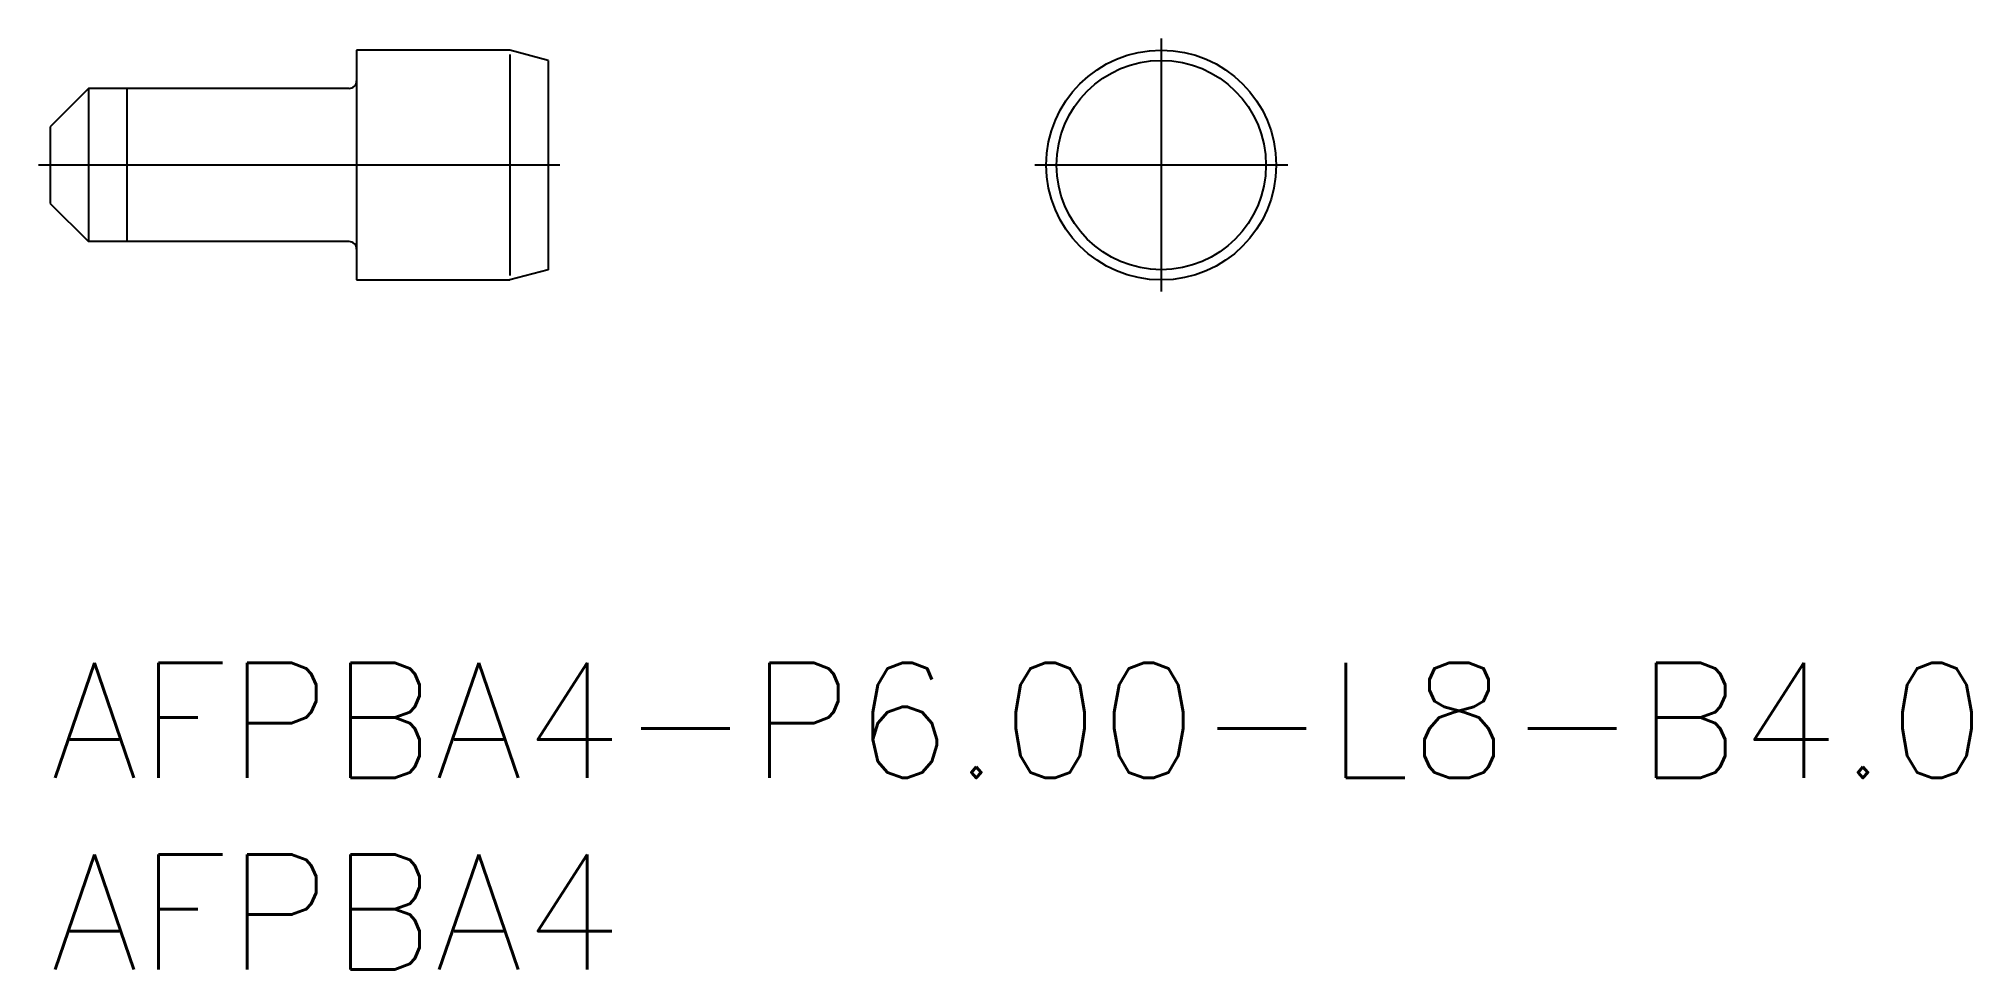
# Model space of a CAD drawing. Extents: x -0.3 to 50.1, y -8 to 16.3.
import ezdxf

# ---------------------------------------------------------------- set-up
doc = ezdxf.new("R2010")
doc.units = 0
doc.header["$LTSCALE"] = 0.5
doc.linetypes.add('CENTER', pattern=[50.8, 31.75, -6.35, 6.35, -6.35])
for name, color, linetype in [('MSM_CENTER', 1, 'CENTER'), ('MSM_CONTINUOUS', 7, 'CONTINUOUS'), ('MSM_NARROW', 5, 'CONTINUOUS'), ('MSM_PART_NUMBER', 7, 'CONTINUOUS')]:
    doc.layers.add(name, color=color, linetype=linetype)
doc.styles.get("Standard").update_dxf_attribs({"font": 'txt.shx', "height": 1, "bigfont": 'bigfont.shx'})

# ---------------------------------------------------------------- blocks, each defined once
blk = doc.blocks.new('*U4')
at = {"layer": 'MSM_PART_NUMBER'}
blk.add_text('AFPBA4-P6.00-L8-B4.0', height=3, dxfattribs=at).set_placement((0, -3))
blk = doc.blocks.new('*U5')
at = {"layer": 'MSM_PART_NUMBER'}
blk.add_text('AFPBA4', height=3, dxfattribs=at).set_placement((0, -8))

msp = doc.modelspace()

# ---------------------------------------------------------------- linework, layer by layer
at = {"layer": 'MSM_CENTER'}
for p, q in [((29, 16.3), (29, 9.7)), ((13.3, 13), (-0.3, 13)), ((32.3, 13), (25.7, 13))]:
    msp.add_line(p, q, dxfattribs=at)
at = {"layer": 'MSM_CONTINUOUS'}
for p, q in [((12, 16), (8, 16)), ((8, 16), (8, 10)), ((13, 15.732), (12, 16)), ((13, 15.732), (13, 10.268)), ((1, 15), (0, 14)), ((1, 15), (1, 11)), ((7.8, 15), (1, 15)), ((0, 14), (0, 12)), ((0, 12), (1, 11)), ((7.8, 11), (1, 11)), ((13, 10.268), (12, 10)), ((8, 10), (12, 10))]:
    msp.add_line(p, q, dxfattribs=at)
for radius in [3, 2.732]:
    msp.add_circle((29, 13), radius, dxfattribs=at)
for centre, start, end in [((7.8, 15.2), 270, 0), ((7.8, 10.8), 0, 90)]:
    msp.add_arc(centre, 0.2, start, end, dxfattribs=at)
at = {"layer": 'MSM_NARROW'}
for p, q in [((12, 15.883), (12, 10.117)), ((2, 15), (2, 11))]:
    msp.add_line(p, q, dxfattribs=at)

# ---------------------------------------------------------------- block references
at = {"layer": 'MSM_CONTINUOUS'}
for name in ['*U4', '*U5']:
    msp.add_blockref(name, (0, 0), dxfattribs=at)

doc.saveas('drawing.dxf')
